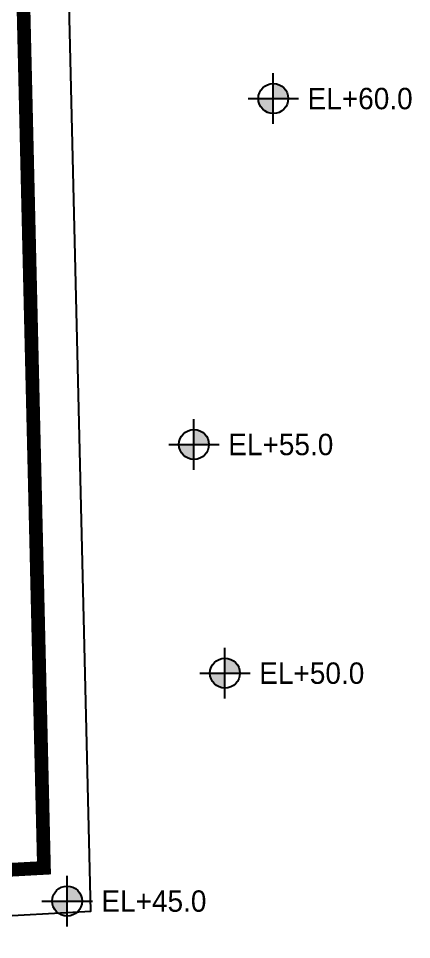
# Model space of a CAD drawing. Header units: millimetres. Extents: x 252236504 to 252719117, y 504208406 to 504547114.
# Drawn here: x 252572342 to 252606780, y 504280506 to 504361202 of the extents above; entities that cross this region are included whole.
import ezdxf
from ezdxf.enums import TextEntityAlignment as Align

# ---------------------------------------------------------------- set-up
doc = ezdxf.new("R2010")
doc.units = ezdxf.units.MM
doc.linetypes.add('DIVIDEX2', pattern=[2.5, 1, -0.5, 0, -0.5, 0, -0.5])
doc.linetypes.add('사무실2종$0$ACAD_ISO04W100', pattern=[30, 24, -3, 0, -3])
for name, color, linetype in [('4A.TEC SITE', 1, 'DIVIDEX2'), ('4A.TEC TEXT 1', 3, 'Continuous'), ('4A.TEC TEXT 2', 3, 'Continuous'), ('4A.TEC 심볼', 7, 'Continuous')]:
    doc.layers.add(name, color=color, linetype=linetype)
doc.styles.add('SAMOO', font='')
doc.styles.get('SAMOO').set_extended_font_data('Dotum')

# ---------------------------------------------------------------- blocks, each defined once
blk = doc.blocks.new('FL-LEVEL1')
at = {"layer": '4A.TEC 심볼', "linetype": 'ByBlock'}
h = blk.add_hatch(color=256, dxfattribs=at)
h.paths.add_polyline_path([(295, 175), (295, 0), (470, 0, 0.414214)])
h.paths.add_polyline_path([(295, 0), (120, 0, 0.414214), (295, -175)])
for p, q in [((295, -295), (295, 295)), ((0, 0), (590, 0))]:
    blk.add_line(p, q, dxfattribs=at)
blk.add_circle((295, 0), 175, dxfattribs=at)
at = {"layer": '4A.TEC TEXT 2', "color": 3, "linetype": 'ByBlock', "style": 'SAMOO'}
blk.add_attdef('FL', text='', height=250, dxfattribs=at).set_placement((695, 0), align=Align.MIDDLE_LEFT)

msp = doc.modelspace()

# ---------------------------------------------------------------- linework, layer by layer
at = {"elevation": -3333.33}
msp.add_lwpolyline([(252381108.38, 504329031.02), (252430115.07, 504302836.26), (252441186.28, 504296145.78), (252457827.52, 504284222.18), (252460190.57, 504283051.81), (252487819.59, 504280506.27), (252513323.38, 504286033.11), (252527950.36, 504286621), (252535530.57, 504287571.04), (252553203.39, 504281602.21), (252578670.02, 504283001.1), (252574798.32, 504445573.16), (252566072.73, 504448454.51), (252549350.73, 504453987.66), (252538531.93, 504454389.34), (252505873.65, 504444419.92), (252487189.26, 504441232.34), (252395330.96, 504439044.7)], dxfattribs=at)
at = {"layer": '4A.TEC SITE', "color": 30, "linetype": '사무실2종$0$ACAD_ISO04W100', "ltscale": 300, "elevation": -3333.33}
msp.add_lwpolyline([(252383501.27, 504332287.54, 1200, 1200, 0), (252432093.65, 504306314.24, 1200, 1200, 0), (252443388.93, 504299488.36, 1200, 1200, 0), (252459893.55, 504287662.65, 1200, 1200, 0), (252461298.82, 504286966.64, 1200, 1200, 0), (252487573.81, 504284545.86, 1200, 1200, 0), (252512815.68, 504290015.93, 1200, 1200, 0), (252527620.74, 504290610.98, 1200, 1200, 0), (252535942.36, 504291653.94, 1200, 1200, 0), (252553753.34, 504285638.45, 1200, 1200, 0), (252574578.83, 504286782.4, 1200, 1200, 0), (252574578.83, 504286782.4, 1200, 1200, 0), (252570866.59, 504442659.04, 1000, 1000, 0), (252564817.32, 504444656.63, 1000, 1000, 0), (252548634.05, 504450011.51, 1000, 1000, 0), (252539056.08, 504450367.12, 1000, 1000, 0), (252506797.66, 504440519.76, 1000, 1000, 0), (252487575.25, 504437240.39, 1000, 1000, 0), (252396118.25, 504435062.32, 1000, 1000, 0)], format="xyseb", dxfattribs=at)

# ---------------------------------------------------------------- block references
at = {"layer": '4A.TEC 심볼', "color": 3, "linetype": 'ByBlock'}
ref = msp.add_blockref('FL-LEVEL1', (252592456.7, 504354183.32, 223333.33), dxfattribs=dict(at, xscale=7.500000000000486, yscale=7.500000000000486, zscale=7.500000000000486))
ref.add_attrib('FL', 'EL+60.0', dxfattribs={"layer": '4A.TEC TEXT 1', "color": 3, "linetype": 'ByBlock', "height": 1875, "style": 'SAMOO'}).set_placement((252597669.2, 504354183.32, 223333.33), align=Align.MIDDLE_LEFT)
ref = msp.add_blockref('FL-LEVEL1', (252585507.02, 504323877.09, 53333.33), dxfattribs=dict(at, xscale=7.500000000000486, yscale=7.500000000000486, zscale=7.500000000000486))
ref.add_attrib('FL', 'EL+55.0', dxfattribs={"layer": '4A.TEC TEXT 1', "color": 3, "linetype": 'ByBlock', "height": 1875, "style": 'SAMOO'}).set_placement((252590719.52, 504323877.09, 53333.33), align=Align.MIDDLE_LEFT)
ref = msp.add_blockref('FL-LEVEL1', (252588221.13, 504303845.92, 48333.33), dxfattribs=dict(at, xscale=7.500000000000486, yscale=7.500000000000486, zscale=7.500000000000486))
ref.add_attrib('FL', 'EL+50.0', dxfattribs={"layer": '4A.TEC TEXT 1', "color": 3, "linetype": 'ByBlock', "height": 1875, "style": 'SAMOO'}).set_placement((252593433.63, 504303845.92, 48333.33), align=Align.MIDDLE_LEFT)
ref = msp.add_blockref('FL-LEVEL1', (252574392.67, 504283878.84, 43333.33), dxfattribs=dict(at, xscale=7.500000000000486, yscale=7.500000000000486, zscale=7.500000000000486))
ref.add_attrib('FL', 'EL+45.0', dxfattribs={"layer": '4A.TEC TEXT 1', "color": 3, "linetype": 'ByBlock', "height": 1875, "style": 'SAMOO'}).set_placement((252579605.17, 504283878.84, 43333.33), align=Align.MIDDLE_LEFT)

doc.saveas('drawing.dxf')
